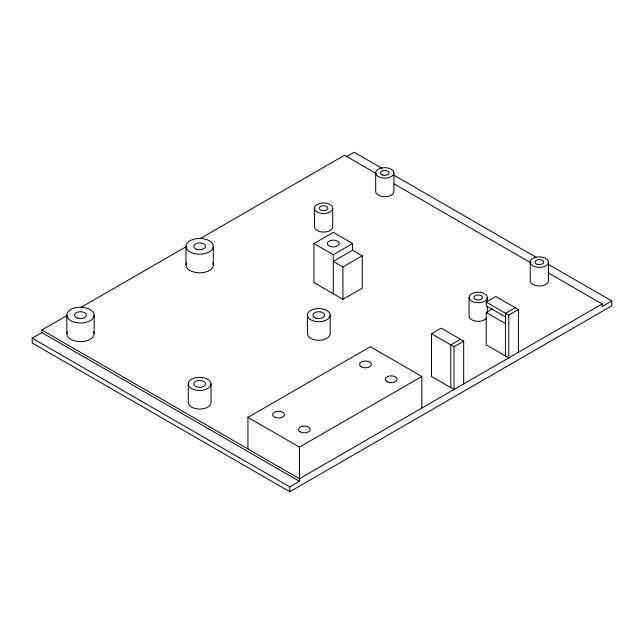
<?xml version="1.0" encoding="UTF-8"?>
<svg xmlns="http://www.w3.org/2000/svg" width="644" height="644" viewBox="0 0 644 644"><rect width="100%" height="100%" fill="white"/><g stroke="black" fill="none" stroke-linecap="round" stroke-linejoin="round"><path stroke-width="0.97" d="M421.82 408.071L421.82 376.466L299.46 447.113L299.46 481.318L41.86 332.594L41.86 329.994L67.081 315.431M80.999 307.397L186.245 246.636M200.155 238.602L344.54 155.244L375.871 173.333M548.269 264.314L611.8 300.99L611.8 305.828L289.8 491.734L32.2 343.011L32.2 338.172L41.86 332.594M346.15 156.919L354.2 152.266L382.045 168.35M362.25 255.821L342.93 266.97L333.27 261.392L352.59 250.242L362.25 255.821L362.25 288.166L342.93 299.323L313.95 282.587L313.95 243.545L333.27 232.395L352.59 243.545L352.59 250.556M313.95 243.545L333.27 254.702L352.59 243.545M247.94 448.973L247.94 417.368L370.3 346.722L421.82 376.466M431.48 333.713L454.02 346.722L454.02 389.483L431.48 376.466L431.48 333.713L441.14 328.134L463.68 341.151L463.68 383.904M505.54 316.977L486.22 305.828L486.22 302.108L495.88 296.53L518.42 309.547L518.42 352.3M486.22 302.108L508.76 315.117L508.76 357.879L486.22 344.87L486.22 312.517L492.66 308.798M460.46 339.291L450.8 344.862L450.8 387.624M515.2 307.687L505.54 313.266L505.54 356.019M454.02 346.722L463.68 341.151M508.76 315.117L518.42 309.547M611.8 300.99L602.14 306.568L602.14 303.968L299.46 478.717L41.86 329.994M32.2 338.172L289.8 486.896L299.46 481.318M394.233 175.377L536.09 257.278M394.144 183.886L529.907 262.261M548.181 272.815L602.14 303.968M486.22 312.517L505.54 323.674M247.94 417.368L299.46 447.113M548.455 262.14A9.105 5.257 0 0 1 534.794 266.688A9.105 5.257 0 0 1 534.794 257.584A9.105 5.257 0 0 1 548.455 262.14L548.455 280.728A9.105 5.257 0 0 1 539.35 285.984A9.105 5.257 0 0 1 530.245 280.728L530.245 262.14M487.275 297.464A9.105 5.257 0 0 1 473.614 302.012A9.105 5.257 0 0 1 473.614 292.907A9.105 5.257 0 0 1 487.275 297.464L487.275 301.376M487.275 306.27L487.275 312.139M469.065 297.464L469.065 316.051A9.105 5.257 0 0 0 475.811 321.131A9.105 5.257 0 0 0 486.059 318.683M393.895 172.906A9.105 5.257 0 0 1 380.234 177.454A9.105 5.257 0 0 1 380.234 168.35A9.105 5.257 0 0 1 393.895 172.906L393.895 191.493A9.105 5.257 0 0 1 384.79 196.75A9.105 5.257 0 0 1 375.685 191.493L375.685 172.906M342.93 266.97L342.93 299.323M333.27 254.702L333.27 293.745M332.715 208.229A9.105 5.257 0 0 1 319.054 212.778A9.105 5.257 0 0 1 319.054 203.673A9.105 5.257 0 0 1 332.715 208.229L332.715 226.817A9.105 5.257 0 0 1 323.61 232.073A9.105 5.257 0 0 1 314.505 226.817L314.505 208.229M330.163 315.117A11.383 6.569 0 0 1 313.089 320.817A11.383 6.569 0 0 1 313.089 309.426A11.383 6.569 0 0 1 330.163 315.117L330.163 333.713A11.383 6.569 0 0 1 318.78 340.282A11.383 6.569 0 0 1 307.397 333.713L307.397 315.117M289.8 486.896L289.8 491.734M213.301 246.338A13.661 7.889 0 0 1 192.806 253.164A13.661 7.889 0 0 1 192.806 239.504A13.661 7.889 0 0 1 213.301 246.338L213.301 264.926M211.023 383.904L211.023 402.5A11.383 6.569 0 0 1 199.64 409.069A11.383 6.569 0 0 1 188.257 402.5L188.257 383.904M185.979 246.338L185.979 264.926M94.161 315.117A13.661 7.889 0 0 1 73.666 321.952A13.661 7.889 0 0 1 73.666 308.291A13.661 7.889 0 0 1 94.161 315.117L94.161 333.713M66.839 315.117L66.839 333.713M212.834 262.889A13.661 7.889 0 0 1 199.64 272.815A13.661 7.889 0 0 1 186.446 262.889M93.694 331.668A13.661 7.889 0 0 1 80.5 341.602A13.661 7.889 0 0 1 67.306 331.668M315.818 318.08A5.917 3.421 0 0 0 324.697 315.117A5.917 3.421 0 0 0 315.818 312.163A5.917 3.421 0 0 0 315.818 318.08M196.678 386.867A5.917 3.421 0 0 0 205.557 383.904A5.917 3.421 0 0 0 196.678 380.942A5.917 3.421 0 0 0 196.678 386.867M191.59 388.557A11.383 6.569 0 0 0 210.636 385.611A11.383 6.569 0 0 0 196.694 377.561A11.383 6.569 0 0 0 191.59 388.557M77.538 318.08A5.917 3.421 0 0 0 86.417 315.117A5.917 3.421 0 0 0 77.538 312.163A5.917 3.421 0 0 0 77.538 318.08M196.678 249.292A5.917 3.421 0 0 0 205.557 246.338A5.917 3.421 0 0 0 196.678 243.376A5.917 3.421 0 0 0 196.678 249.292M387.044 381.675A5.917 3.421 0 0 0 396.946 380.145A5.917 3.421 0 0 0 389.701 375.959A5.917 3.421 0 0 0 387.044 381.675M361.284 366.806A5.917 3.421 0 0 0 371.186 365.269A5.917 3.421 0 0 0 363.941 361.083A5.917 3.421 0 0 0 361.284 366.806M275.568 417.537A5.917 3.421 0 0 0 284.447 414.583A5.917 3.421 0 0 0 275.568 411.621A5.917 3.421 0 0 0 275.568 417.537M300.104 431.866A5.917 3.421 0 0 0 310.006 430.337A5.917 3.421 0 0 0 302.761 426.151A5.917 3.421 0 0 0 300.104 431.866M330.308 246.507A5.917 3.421 0 0 0 339.187 243.545A5.917 3.421 0 0 0 330.308 240.59A5.917 3.421 0 0 0 330.308 246.507M537.185 264.298A4.323 2.496 0 0 0 543.673 262.14A4.323 2.496 0 0 0 537.185 259.975A4.323 2.496 0 0 0 537.185 264.298M476.005 299.621A4.323 2.496 0 0 0 482.493 297.464A4.323 2.496 0 0 0 476.005 295.298A4.323 2.496 0 0 0 476.005 299.621M382.625 175.063A4.323 2.496 0 0 0 389.113 172.906A4.323 2.496 0 0 0 382.625 170.74A4.323 2.496 0 0 0 382.625 175.063M321.445 210.387A4.323 2.496 0 0 0 327.933 208.229A4.323 2.496 0 0 0 321.445 206.064A4.323 2.496 0 0 0 321.445 210.387"/></g></svg>
